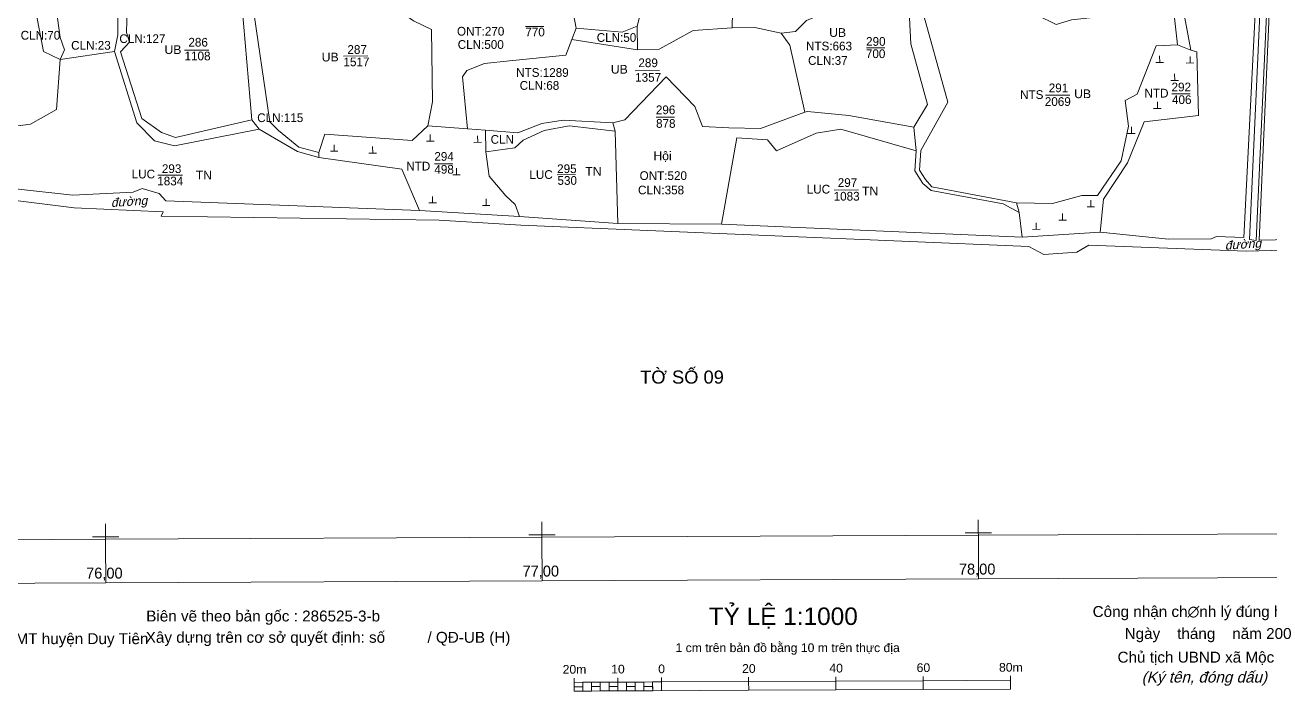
# Model space of a CAD drawing. Header units: metres. Extents: x 584732 to 606137, y 2257469 to 2286410.
# Drawn here: x 605566.5 to 605851.8, y 2285693.5 to 2285846.2 of the extents above; entities that cross this region are included whole.
import ezdxf
from ezdxf.enums import TextEntityAlignment as Align

# ---------------------------------------------------------------- set-up
doc = ezdxf.new("R2010")
doc.units = ezdxf.units.M
doc.header["$MEASUREMENT"] = 0
for name, color, linetype, lineweight in [('Level 10', 7, 'Continuous', 0), ('Level 11', 7, 'Continuous', 0), ('Level 12', 7, 'Continuous', 0), ('Level 13', 7, 'Continuous', 0), ('Level 15', 7, 'Continuous', 0), ('Level 27', 7, 'Continuous', 0), ('Level 53', 7, 'Continuous', 0), ('Level 54', 7, 'Continuous', 0), ('Level 60', 7, 'Continuous', 0), ('Level 63', 7, 'Continuous', 0), ('Level 7', 7, 'Continuous', 0)]:
    doc.layers.add(name, color=color, linetype=linetype, lineweight=lineweight)
doc.styles.add('Style-ENGINEERING I 0.26180', font='ENGINEERING.shx', dxfattribs={"oblique": 15})
doc.styles.add('Style-VHarial', font='VHarial.shx')
doc.styles.add('Style-Vnarial', font='Vnarial.shx')
doc.styles.add('Style-Vnarial I 0.26180', font='Vnarial.shx', dxfattribs={"oblique": 15})
doc.styles.add('Style-vncour', font='vncour.shx')

# ---------------------------------------------------------------- blocks, each defined once
blk = doc.blocks.new('ND_4')
at = {"layer": 'Level 7', "color": 12, "linetype": 'Continuous', "lineweight": 0}
for p, q in [((-8.7, 0), (8.7, 0.1)), ((0, 0), (-0.1, 10))]:
    blk.add_line(p, q, dxfattribs=at)
blk = doc.blocks.new('ND_1')
at = {"layer": 'Level 7', "color": 12, "linetype": 'Continuous', "lineweight": 0}
for p, q in [((-8.7, -0.1), (8.7, 0)), ((0, 0), (-0.1, 10))]:
    blk.add_line(p, q, dxfattribs=at)
blk = doc.blocks.new('ND_5')
at = {"layer": 'Level 7', "color": 12, "linetype": 'Continuous', "lineweight": 0}
for p, q in [((-8.7, -0.1), (8.7, 0)), ((0, 0), (0, 10))]:
    blk.add_line(p, q, dxfattribs=at)
blk = doc.blocks.new('ND')
at = {"layer": 'Level 7', "color": 12, "linetype": 'Continuous', "lineweight": 0}
for p, q in [((-8.7, 0), (8.7, 0)), ((0, 0), (-0.1, 10))]:
    blk.add_line(p, q, dxfattribs=at)
blk = doc.blocks.new('ND_3')
at = {"layer": 'Level 7', "color": 12, "linetype": 'Continuous', "lineweight": 0}
for p, q in [((-8.7, 0), (8.7, 0)), ((0, 0), (0, 10))]:
    blk.add_line(p, q, dxfattribs=at)

msp = doc.modelspace()

# ---------------------------------------------------------------- linework, layer by layer
at = {"layer": 'Level 10', "color": 230, "linetype": 'Continuous', "lineweight": 0}
for p, q in [((605618.49, 2285824.47), (605616.2, 2285851.06)), ((605728.57, 2285845.55), (605728.67, 2285849.2)), ((605691.85, 2285842.92), (605692.81, 2285845.49)), ((605706.8, 2285845.98), (605706.9, 2285840.51)), ((605691.85, 2285842.92), (605706.9, 2285840.51)), ((605833.67, 2285840.45), (605830.59, 2285841.68)), ((605587, 2285840.14), (605574.56, 2285838.33)), ((605620.19, 2285822.34), (605618.49, 2285824.47)), ((605667.95, 2285822.41), (605658.8, 2285823.13)), ((605667.95, 2285822.41), (605672.04, 2285822.08)), ((605672.04, 2285822.08), (605672.09, 2285817.18)), ((605701.75, 2285821.88), (605701.21, 2285823.81)), ((605702.37, 2285800.75), (605701.75, 2285821.88)), ((605770.17, 2285822.8), (605770.76, 2285817.35)), ((605633.85, 2285816.99), (605633.83, 2285815.87)), ((605793.75, 2285805.48), (605794.38, 2285803.23)), ((605679.82, 2285802.29), (605656.9, 2285803.72)), ((605679.82, 2285802.29), (605702.37, 2285800.75)), ((605795, 2285797.61), (605794.38, 2285803.23)), ((605726.1, 2285800.59), (605702.37, 2285800.75)), ((605795, 2285797.61), (605726.1, 2285800.59)), ((605795, 2285797.61), (605812.88, 2285798.76))]:
    msp.add_line(p, q, dxfattribs=at)
at = {"layer": 'Level 10', "color": 230, "linetype": 'Continuous', "lineweight": 0, "flags": 128}
for points in [[(605812.88, 2285798.76), (605828.55, 2285797.12), (605838.33, 2285797.17), (605839.57, 2285797.74), (605845.82, 2285797.52), (605853.34, 2285945.55), (605856.12, 2285986.47)], [(605857.58, 2285985.76), (605855.42, 2285945.39), (605848.62, 2285796.84), (605847.15, 2285797.04), (605853.9, 2285945.59), (605856.54, 2285986.3)], [(605858.26, 2285985.98), (605855.89, 2285945.46), (605849.38, 2285796.89), (605883.2, 2285797.61)], [(605829.83, 2285872.84), (605831.64, 2285856.62), (605831.65, 2285851.54), (605833.67, 2285840.45)], [(605708.08, 2285869.11), (605706.7, 2285863.11), (605708.37, 2285852.31), (605706.8, 2285845.98)], [(605658.8, 2285823.13), (605659.93, 2285828.61), (605659.67, 2285845.22), (605655.56, 2285847.2), (605650.98, 2285850.41), (605647.91, 2285856.27), (605645.31, 2285862.33)], [(605692.81, 2285845.49), (605690.8, 2285855.94), (605688.96, 2285857.28), (605671.08, 2285853.81), (605660.05, 2285851.47), (605654.2, 2285858.23), (605650.77, 2285863.87)], [(605587, 2285840.14), (605587.75, 2285843.97), (605587.9, 2285859.72)], [(605574.56, 2285838.33), (605575.58, 2285840.55), (605574.61, 2285843.35), (605573.1, 2285854.01)], [(605739.81, 2285844.37), (605743.07, 2285844.73), (605745.61, 2285847.23), (605757.55, 2285852.32), (605760.69, 2285852.87), (605764.31, 2285851.97), (605769.24, 2285847.83), (605769.49, 2285841.94), (605773.37, 2285827.97), (605770.17, 2285822.8)], [(605830.59, 2285841.68), (605829.71, 2285849.95), (605806.37, 2285847.43), (605802.81, 2285846.33), (605798.5, 2285848.45), (605794.47, 2285855.02), (605782.78, 2285853.05), (605771.77, 2285851.75), (605771.78, 2285850.85), (605778, 2285828.52), (605771.77, 2285817.49), (605771.48, 2285812.96), (605772.84, 2285810.79), (605774.33, 2285809.13), (605793.75, 2285805.48)], [(605706.9, 2285840.51), (605711.88, 2285840.67), (605719.67, 2285844.95), (605728.57, 2285845.55)], [(605728.57, 2285845.55), (605733.73, 2285845.64), (605739.81, 2285844.37)], [(605739.81, 2285844.37), (605741.81, 2285841.59), (605745.26, 2285826.24)], [(605691.85, 2285842.92), (605690.49, 2285839.3), (605677.54, 2285838.04), (605671.78, 2285837.43), (605667.75, 2285835.79), (605666.78, 2285834.32), (605667.95, 2285822.41)], [(605793.75, 2285805.48), (605801.98, 2285805.27), (605808.7, 2285807.17), (605812.33, 2285807.14), (605817.68, 2285815.11), (605819.4, 2285823.04), (605818.64, 2285828.9), (605821.42, 2285830.38), (605825.74, 2285841.47), (605830.59, 2285841.68)], [(605620.19, 2285822.34), (605600.78, 2285818.55), (605596.2, 2285819.69), (605592.15, 2285823.82), (605587, 2285840.14)], [(605833.67, 2285840.45), (605835.08, 2285840.09), (605835.43, 2285825.45), (605822.96, 2285824.04), (605819.17, 2285814.65), (605813.66, 2285806.32), (605812.88, 2285798.76)], [(605574.56, 2285838.33), (605573.71, 2285826.87), (605567.77, 2285823.46), (605557.79, 2285822.16), (605548.38, 2285822.35), (605543.92, 2285822.57), (605536.52, 2285820.22), (605535.12, 2285811.91)], [(605701.21, 2285823.81), (605703.95, 2285824.47), (605713.41, 2285834.32), (605719.99, 2285827.54), (605721.78, 2285822.95), (605727.84, 2285822.68), (605735.09, 2285822.51), (605745.26, 2285826.24)], [(605770.17, 2285822.8), (605755.28, 2285825.48), (605745.85, 2285826.43), (605745.26, 2285826.24)], [(605633.83, 2285815.87), (605628.98, 2285817.21), (605623.72, 2285820.3), (605620.19, 2285822.34)], [(605658.8, 2285823.13), (605655.25, 2285819.77), (605635.2, 2285821.18), (605633.85, 2285816.99)], [(605701.75, 2285821.88), (605691.18, 2285823.14), (605685.52, 2285822.01), (605680.67, 2285819.82), (605678.73, 2285818.03), (605672.09, 2285817.18)], [(605770.76, 2285817.35), (605753.44, 2285822.36), (605747.81, 2285821.42), (605738.72, 2285817.39), (605736.7, 2285819.91), (605729.63, 2285820.36), (605726.1, 2285800.59)], [(605633.83, 2285815.87), (605652.87, 2285813.14), (605656.9, 2285803.72)], [(605672.09, 2285817.18), (605672.9, 2285811.59), (605676.71, 2285807.07), (605678.83, 2285805.08), (605679.82, 2285802.29)], [(605794.38, 2285803.23), (605790.7, 2285805.24), (605774.17, 2285808.27), (605772.23, 2285809.89), (605770.42, 2285812.8), (605770.76, 2285817.35)], [(605530.4, 2285810.09), (605534.91, 2285809.65), (605577.8, 2285804.29), (605598.16, 2285803.36), (605597.69, 2285802.4), (605661.43, 2285801.51), (605680.15, 2285800.32), (605796.53, 2285795.42), (605800.01, 2285793.59), (605807.57, 2285794.17), (605810.27, 2285795.72), (605846.39, 2285794.4), (605884.32, 2285795.36), (605941.45, 2285798.53), (605941.4, 2285800.11)], [(605535.12, 2285811.91), (605577.51, 2285807.25), (605591.3, 2285807.89), (605593.4, 2285808.78), (605597.27, 2285807.59), (605598.76, 2285805.94), (605656.9, 2285803.72)]]:
    msp.add_lwpolyline(points, dxfattribs=at)
at = {"layer": 'Level 11', "color": 62, "linetype": 'Continuous', "lineweight": 13}
for p, q in [((605681.19, 2285845.86), (605685.39, 2285845.88)), ((605603.07, 2285840.46), (605608.67, 2285840.48)), ((605639.49, 2285839.1), (605645.09, 2285839.12)), ((605759.38, 2285840.97), (605763.58, 2285840.99)), ((605706.33, 2285835.73), (605711.93, 2285835.76)), ((605800.37, 2285830.15), (605805.97, 2285830.17)), ((605829.36, 2285830.44), (605833.56, 2285830.46)), ((605711.14, 2285825.1), (605715.34, 2285825.12)), ((605660.34, 2285814.41), (605664.54, 2285814.43)), ((605596.97, 2285811.79), (605602.57, 2285811.81)), ((605688.45, 2285811.9), (605692.65, 2285811.92)), ((605751.96, 2285808.4), (605757.56, 2285808.43))]:
    msp.add_line(p, q, dxfattribs=at)
at = {"layer": 'Level 12', "color": 120, "linetype": 'Continuous', "lineweight": 0, "flags": 128}
for points in [[(605591.42, 2285860.07), (605590.17, 2285858.32), (605589.81, 2285844.53), (605590.45, 2285842.31), (605588.39, 2285840.05), (605593.31, 2285824.79), (605597.82, 2285821.56), (605601.04, 2285820.42), (605618.49, 2285824.47)], [(605566.42, 2285852.75), (605568.7, 2285850.91), (605570.75, 2285840.17), (605574.56, 2285838.33)], [(605633.85, 2285816.99), (605629.28, 2285818.2), (605624.59, 2285822.07), (605622.6, 2285824.05), (605618.59, 2285851.66)], [(605692.81, 2285845.49), (605703.34, 2285844.56), (605706.8, 2285845.98)], [(605672.04, 2285822.08), (605679.45, 2285821.49), (605684.96, 2285823.64), (605689.83, 2285824.4), (605701.21, 2285823.81)]]:
    msp.add_lwpolyline(points, dxfattribs=at)
at = {"layer": 'Level 60', "color": 52, "linetype": 'Continuous', "lineweight": 0}
for p, q in [((605692.35, 2285694.54), (605692.34, 2285696.54)), ((605702.35, 2285695.59), (605702.34, 2285696.59)), ((605712.35, 2285695.63), (605712.35, 2285696.64)), ((605732.35, 2285695.73), (605732.35, 2285696.73)), ((605732.35, 2285695.73), (605752.35, 2285695.82)), ((605752.35, 2285695.82), (605752.35, 2285696.82)), ((605752.35, 2285695.82), (605772.35, 2285695.92)), ((605752.36, 2285693.82), (605752.35, 2285695.82)), ((605772.35, 2285695.92), (605772.35, 2285696.91)), ((605772.35, 2285695.92), (605792.35, 2285696.01)), ((605772.36, 2285693.91), (605772.35, 2285695.92)), ((605792.36, 2285694.01), (605792.35, 2285697.01)), ((605692.36, 2285693.54), (605692.35, 2285694.54)), ((605694.36, 2285693.55), (605692.36, 2285693.54)), ((605694.35, 2285695.55), (605696.35, 2285695.56)), ((605694.36, 2285693.55), (605694.35, 2285695.55)), ((605694.36, 2285693.55), (605696.36, 2285693.56)), ((605696.35, 2285695.56), (605698.35, 2285695.57)), ((605696.35, 2285694.56), (605696.35, 2285695.56)), ((605696.35, 2285694.56), (605696.36, 2285693.56)), ((605696.36, 2285693.56), (605698.36, 2285693.57)), ((605698.35, 2285695.57), (605700.35, 2285695.58)), ((605698.36, 2285693.57), (605698.35, 2285695.57)), ((605698.36, 2285693.57), (605700.36, 2285693.58)), ((605700.35, 2285695.58), (605702.35, 2285695.59)), ((605700.35, 2285694.58), (605700.35, 2285695.58)), ((605700.35, 2285694.58), (605700.36, 2285693.58)), ((605700.36, 2285693.58), (605702.36, 2285693.59)), ((605702.35, 2285695.59), (605704.35, 2285695.6)), ((605702.36, 2285693.59), (605702.35, 2285695.59)), ((605702.36, 2285693.59), (605704.36, 2285693.6)), ((605704.35, 2285695.6), (605706.35, 2285695.61)), ((605704.35, 2285694.6), (605704.35, 2285695.6)), ((605704.35, 2285694.6), (605704.36, 2285693.6)), ((605704.36, 2285693.6), (605706.36, 2285693.61)), ((605706.35, 2285695.61), (605708.35, 2285695.62)), ((605706.36, 2285693.61), (605706.35, 2285695.61)), ((605706.36, 2285693.61), (605708.36, 2285693.62)), ((605708.35, 2285695.62), (605710.35, 2285695.63)), ((605708.35, 2285694.62), (605708.35, 2285695.62)), ((605708.35, 2285694.62), (605708.36, 2285693.62)), ((605708.36, 2285693.62), (605710.36, 2285693.63)), ((605710.35, 2285695.63), (605712.35, 2285695.63)), ((605710.36, 2285693.63), (605710.35, 2285695.63)), ((605710.36, 2285693.63), (605732.36, 2285693.73)), ((605712.35, 2285695.63), (605732.35, 2285695.73)), ((605712.36, 2285693.64), (605712.35, 2285695.63)), ((605732.36, 2285693.73), (605732.35, 2285695.73)), ((605732.36, 2285693.73), (605752.36, 2285693.82)), ((605752.36, 2285693.82), (605772.36, 2285693.91)), ((605772.36, 2285693.91), (605792.36, 2285694.01))]:
    msp.add_line(p, q, dxfattribs=at)
at = {"layer": 'Level 60', "color": 52, "linetype": 'Continuous', "lineweight": 0, "flags": 128}
for points in [[(605694.35, 2285695.55), (605692.35, 2285695.54), (605692.35, 2285694.54)], [(605692.35, 2285694.54), (605694.35, 2285694.55), (605694.36, 2285693.55)], [(605696.35, 2285694.56), (605698.35, 2285694.57), (605698.36, 2285693.57)], [(605700.35, 2285694.58), (605702.35, 2285694.59), (605702.36, 2285693.59)], [(605704.35, 2285694.6), (605706.35, 2285694.61), (605706.36, 2285693.61)], [(605708.35, 2285694.62), (605710.35, 2285694.63), (605710.36, 2285693.63)]]:
    msp.add_lwpolyline(points, dxfattribs=at)
at = {"layer": 'Level 63', "color": 132, "linetype": 'Continuous', "lineweight": 0}
for p, q in [((605584.98, 2285728.9), (605584.97, 2285731.9)), ((605684.98, 2285729.36), (605684.97, 2285732.36)), ((605784.98, 2285729.82), (605784.97, 2285732.82)), ((605584.98, 2285728.36), (605484.98, 2285727.9)), ((605581.98, 2285728.89), (605584.98, 2285728.9)), ((605584.98, 2285728.9), (605587.98, 2285728.91)), ((605584.98, 2285728.36), (605584.98, 2285728.9)), ((605684.99, 2285728.82), (605584.98, 2285728.36)), ((605584.99, 2285727.28), (605584.98, 2285728.36)), ((605584.99, 2285725.9), (605584.99, 2285727.28)), ((605585.03, 2285718.36), (605584.99, 2285727.28)), ((605681.98, 2285729.35), (605684.98, 2285729.36)), ((605684.98, 2285729.36), (605687.98, 2285729.37)), ((605684.99, 2285728.82), (605684.98, 2285729.36)), ((605784.99, 2285729.28), (605684.99, 2285728.82)), ((605684.99, 2285728.82), (605685.03, 2285718.82)), ((605781.99, 2285729.81), (605784.98, 2285729.82)), ((605784.98, 2285729.82), (605787.99, 2285729.84)), ((605784.99, 2285729.28), (605784.98, 2285729.82)), ((605884.99, 2285729.74), (605784.99, 2285729.28)), ((605784.99, 2285729.28), (605785.03, 2285719.28)), ((605685.03, 2285718.82), (605585.03, 2285718.36)), ((605785.03, 2285719.28), (605685.03, 2285718.82)), ((605885.04, 2285719.74), (605785.03, 2285719.28))]:
    msp.add_line(p, q, dxfattribs=at)
at = {"layer": 'Level 63', "color": 132, "linetype": 'Continuous', "lineweight": 0, "flags": 128}
msp.add_lwpolyline([(605389.54, 2285828), (605390.05, 2285717.46), (605585.03, 2285718.36)], dxfattribs=at)

# ---------------------------------------------------------------- block references
at = {"layer": 'Level 7', "color": 12, "linetype": 'Continuous', "lineweight": 0, "xscale": 0.10000093132415667, "yscale": 0.1499990686758433, "zscale": 0.10000093132415667}
for name, p in [('ND', (605826.55, 2285837.63)), ('ND_4', (605833.52, 2285837.51)), ('ND_1', (605829.98, 2285833.52)), ('ND_1', (605826.03, 2285827.11)), ('ND_3', (605820.07, 2285821.39)), ('ND_5', (605637.37, 2285817.29)), ('ND_1', (605659.4, 2285819.59)), ('ND_1', (605670.25, 2285819.33)), ('ND_1', (605646.19, 2285816.86)), ('ND_4', (605665.4, 2285811.9)), ('ND_1', (605659.93, 2285805.44)), ('ND_5', (605672.2, 2285804.87)), ('ND_1', (605810.76, 2285804.58)), ('ND_1', (605804.29, 2285801.48)), ('ND_5', (605798.25, 2285799.4))]:
    msp.add_blockref(name, p, dxfattribs=at)

# ---------------------------------------------------------------- texts
at = {"layer": 'Level 11', "color": 62, "linetype": 'Continuous', "lineweight": 0, "style": 'Style-vncour'}
for s, p in [('286', (605603.96, 2285842.27)), ('287', (605640.4, 2285840.6)), ('290', (605759.26, 2285842.46)), ('289', (605707.08, 2285837.56)), ('291', (605801.12, 2285831.81)), ('292', (605829.26, 2285832.01)), ('296', (605711.09, 2285826.78)), ('294', (605660.32, 2285816.1)), ('293', (605597.88, 2285813.29)), ('295', (605688.46, 2285813.28)), ('297', (605752.77, 2285810.1))]:
    msp.add_text(s, height=2, dxfattribs=at).set_placement(p, align=Align.MIDDLE_LEFT)
at = {"layer": 'Level 13', "color": 204, "linetype": 'Continuous', "lineweight": 0, "style": 'Style-vncour'}
for s, p in [('CLN:70', (605565.52, 2285843.87)), ('ONT:270', (605665.51, 2285844.79)), ('CLN:50', (605697.53, 2285843.36)), ('CLN:23', (605577.09, 2285841.56)), ('CLN:127', (605588.14, 2285843.09)), ('CLN:500', (605665.68, 2285841.75)), ('NTS:663', (605745.49, 2285841.4)), ('CLN:37', (605745.96, 2285838.09)), ('CLN:68', (605679.88, 2285832.37)), ('CLN:115', (605619.73, 2285824.97))]:
    msp.add_text(s, height=2, dxfattribs=at).set_placement(p, align=Align.MIDDLE_LEFT)
for s, p in [('NTS:1289', (605685.09, 2285835.33)), ('ONT:520', (605712.79, 2285811.7)), ('CLN:358', (605712.28, 2285808.4))]:
    msp.add_text(s, height=2, dxfattribs=at).set_placement(p, align=Align.MIDDLE_CENTER)
at = {"layer": 'Level 15', "color": 4, "linetype": 'Continuous', "lineweight": 0, "style": 'Style-Vnarial'}
for s, p in [('UB', (605752.74, 2285844.5)), ('UB', (605600.42, 2285840.57)), ('UB', (605636.46, 2285838.87)), ('UB', (605702.71, 2285836.08)), ('UB', (605808.88, 2285830.46)), ('Héi', (605712.61, 2285816.23)), ('TN', (605607.5, 2285811.81)), ('TN', (605696.78, 2285812.7)), ('TN', (605760.19, 2285808.19))]:
    msp.add_text(s, height=2, dxfattribs=at).set_placement(p, align=Align.MIDDLE_CENTER)
at = {"layer": 'Level 27', "color": 1, "linetype": 'Continuous', "lineweight": 0, "style": 'Style-Vnarial I 0.26180', "oblique": 15}
for rotation, p in [(3.7507, (605586.18, 2285805.5)), (3.6914, (605841.45, 2285795.71))]:
    msp.add_text('®\xadêng', height=2, rotation=rotation, dxfattribs=at).set_placement(p, align=Align.MIDDLE_LEFT)
at = {"layer": 'Level 53', "color": 212, "linetype": 'Continuous', "lineweight": 0, "style": 'Style-vncour'}
for s, p in [('NTS', (605797.23, 2285830.27)), ('NTD', (605825.82, 2285830.6)), ('CLN', (605675.9, 2285820)), ('LUC', (605593.64, 2285812.06)), ('NTD', (605656.64, 2285813.87)), ('LUC', (605684.78, 2285811.94)), ('LUC', (605748.34, 2285808.59))]:
    msp.add_text(s, height=2, dxfattribs=at).set_placement(p, align=Align.MIDDLE_CENTER)
at = {"layer": 'Level 54', "color": 32, "linetype": 'Continuous', "lineweight": 0, "style": 'Style-vncour'}
for s, p in [('770', (605681.17, 2285844.61)), ('1108', (605603.08, 2285839.12)), ('1517', (605639.5, 2285837.77)), ('700', (605759.22, 2285839.64)), ('1357', (605706.34, 2285834.21)), ('406', (605829.37, 2285829.11)), ('2069', (605800.22, 2285828.67)), ('878', (605711.13, 2285823.66)), ('498', (605660.33, 2285813.14)), ('1834', (605596.82, 2285810.46)), ('530', (605688.54, 2285810.59)), ('1083', (605751.83, 2285806.97))]:
    msp.add_text(s, height=2, dxfattribs=at).set_placement(p, align=Align.MIDDLE_LEFT)
at = {"layer": 'Level 60', "color": 52, "linetype": 'Continuous', "lineweight": 0, "style": 'Style-VHarial'}
msp.add_text('tê sè 09', height=3, dxfattribs=at).set_placement((605717.07, 2285765.52), align=Align.MIDDLE_CENTER)
at = {"layer": 'Level 60', "color": 52, "linetype": 'Continuous', "lineweight": 0}
for s, height, style, p in [('Tû lÖ 1:1000', 4, 'Style-VHarial', (605740.28, 2285708.7)), ('1 cm trªn b¶n ®å b»ng 10 m trªn thùc ®Þa', 2, 'Style-Vnarial', (605741.28, 2285702.48)), ('20m', 2, 'Style-Vnarial', (605692.44, 2285697.53)), ('10', 2, 'Style-Vnarial', (605702.4, 2285697.58)), ('0', 2, 'Style-Vnarial', (605712.4, 2285697.63)), ('20', 2, 'Style-Vnarial', (605732.4, 2285697.72)), ('40', 2, 'Style-Vnarial', (605752.4, 2285697.81)), ('60', 2, 'Style-Vnarial', (605772.4, 2285697.91)), ('80m', 2, 'Style-Vnarial', (605792.44, 2285697.99))]:
    msp.add_text(s, height=height, dxfattribs=dict(at, style=style)).set_placement(p, align=Align.CENTER)
at = {"layer": 'Level 60', "color": 52, "linetype": 'Continuous', "lineweight": 0, "style": 'Style-Vnarial'}
for s, p in [('C«ng nhËn ch∅nh lý ®óng hiÖn tr¹ng', (605811.18, 2285710.53)), ('Biªn vÏ theo b¶n gèc : 286525-3-b', (605594.3, 2285709.5)), ('C¬ quan kiÓm tra, nghiÖm thu: Phßng TN & MT huyÖn Duy Tiªn', (605496.24, 2285704.31)), ('X©y dùng trªn c¬ së quyÕt ®Þnh: sè          / Q§-UB (H)', (605594.18, 2285704.62)), ('Ngµy    th¸ng    n¨m 200', (605818.52, 2285705.49)), ('Chñ tÞch UBND x· Méc Nam', (605816.89, 2285700.07))]:
    msp.add_text(s, height=2.5, dxfattribs=at).set_placement(p)
at = {"layer": 'Level 60', "color": 52, "linetype": 'Continuous', "lineweight": 0, "style": 'Style-Vnarial I 0.26180', "oblique": 15}
msp.add_text('(Ký tªn, ®ãng dÊu)', height=2.5, dxfattribs=at).set_placement((605822.4, 2285695.51))
at = {"layer": 'Level 63', "color": 7, "linetype": 'Continuous', "lineweight": 13, "style": 'Style-ENGINEERING I 0.26180', "oblique": 15}
for p in [(605681.19, 2285845.86), (605685.39, 2285845.88), (605603.07, 2285840.46), (605608.67, 2285840.48), (605639.49, 2285839.1), (605645.09, 2285839.12), (605759.38, 2285840.97), (605763.58, 2285840.99), (605706.33, 2285835.73), (605711.93, 2285835.76), (605800.37, 2285830.15), (605805.97, 2285830.17), (605829.36, 2285830.44), (605833.56, 2285830.46), (605711.14, 2285825.1), (605715.34, 2285825.12), (605660.34, 2285814.41), (605664.54, 2285814.43), (605596.97, 2285811.79), (605602.57, 2285811.81), (605688.45, 2285811.9), (605692.65, 2285811.92), (605751.96, 2285808.4), (605757.56, 2285808.43), (605584.97, 2285731.9), (605684.97, 2285732.36), (605784.97, 2285732.82), (605581.98, 2285728.89), (605587.98, 2285728.91), (605681.98, 2285729.35), (605687.98, 2285729.37), (605781.99, 2285729.81), (605787.99, 2285729.84), (605584.99, 2285725.9), (605692.34, 2285696.54), (605702.34, 2285696.59), (605712.35, 2285696.64), (605732.35, 2285696.73), (605752.35, 2285696.82), (605772.35, 2285696.91), (605792.35, 2285697.01), (605792.35, 2285696.01), (605712.36, 2285693.64)]:
    msp.add_text('D', height=0.000000001, dxfattribs=at).set_placement(p, align=Align.MIDDLE_CENTER)
at = {"layer": 'Level 63', "color": 132, "linetype": 'Continuous', "lineweight": 0, "style": 'Style-vncour'}
for s, p in [('76,00', (605580.52, 2285719.34)), ('77,00', (605680.53, 2285719.8)), ('78,00', (605780.53, 2285720.26))]:
    msp.add_text(s, height=2.5, dxfattribs=at).set_placement(p)

doc.saveas('drawing.dxf')
